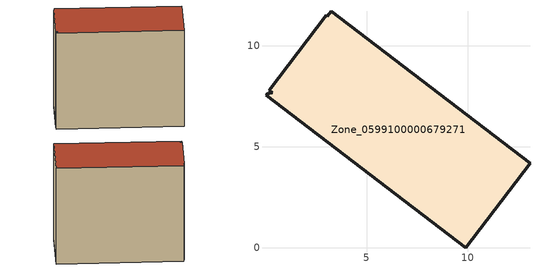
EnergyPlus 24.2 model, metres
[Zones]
Zone_0599100000679271
 floor ground (C_G): 3.26,11.71 13.09,4.19 9.91,0 0.02,7.56 0.08,7.64 0.33,7.68 0.17,7.8 2.99,11.51 3.05,11.46 z0
 wall outside (C_F): 13.09,4.19 3.26,11.71 3.05,11.46 2.99,11.51 0.17,7.8 0.33,7.68 0.08,7.64 0.02,7.56 9.91,0 13.09,4.19 z0:10.42
 roof outside (C_R): 0.17,7.8 0.33,7.68 0.08,7.64 0.02,7.56 9.91,0 13.09,4.19 3.26,11.71 3.05,11.46 2.99,11.51 z10.42
[BUILDING]
Pand.0599100000679271: North Axis=0; Terrain=City; Loads Convergence Tolerance Value=0.04; Temperature Convergence Tolerance Value=0.4; Solar Distribution=FullExterior; Maximum Number of Warmup Days=25; Minimum Number of Warmup Days=1
[Site:Location]
Rotterdam.The.Hague.AP_ZH_NLD Design_Conditions: Latitude=51.96; Longitude=4.45; Time Zone=1; Elevation=-4.5
[SITE:GROUNDTEMPERATURE:BUILDINGSURFACE]
18, 18, 18, 18, 18, 18, 18, 18, 18, 18, 18, 18
[MATERIAL] Thermal Absorptance=0.9; Solar Absorptance=0.7; Visible Absorptance=0.7
Name | Roughness | Thickness | Conductivity | Density | Specific Heat
G.TI.1946 | MediumSmooth | 0.15 | 1 | 540 | 1210
F.TI.1946 | Rough | 0.3 | 0.857143 | 1920 | 840
R.TI.1946 | MediumRough | 0.2 | 0.1 | 1500 | 1000
[CONSTRUCTION]
C_G: G.TI.1946
C_F: F.TI.1946
C_R: R.TI.1946
[ZONE]
Zone_0599100000679271: Type=1; Multiplier=1; Ceiling Height=Autocalculate; Volume=Autocalculate; Floor Area=autocalculate; Part of Total Floor Area=Yes
[ZONEINFILTRATION:DESIGNFLOWRATE]
Infil_Zone_0599100000679271: Zone or ZoneList or Space or SpaceList=Zone_0599100000679271; Schedule=AlwaysOn; Design Flow Rate Calculation Method=Flow/Area; Flow Rate per Floor Area=0.003; Constant Term Coefficient=1; Temperature Term Coefficient=0; Velocity Term Coefficient=0; Velocity Squared Term Coefficient=0
[HVACTEMPLATE:ZONE:IDEALLOADSAIRSYSTEM]
Zone_0599100000679271: Maximum Heating Supply Air Temperature=50; Minimum Cooling Supply Air Temperature=13; Maximum Heating Supply Air Humidity Ratio=0.0156; Minimum Cooling Supply Air Humidity Ratio=0.0077; Heating Limit=NoLimit; Cooling Limit=NoLimit; Dehumidification Control Type=ConstantSensibleHeatRatio; Cooling Sensible Heat Ratio=0.7; Dehumidification Setpoint=60; Humidification Control Type=None; Humidification Setpoint=30; Outdoor Air Method=None; Outdoor Air Flow Rate per Person=0.00944; Outdoor Air Flow Rate per Zone Floor Area=0; Outdoor Air Flow Rate per Zone=0; Demand Controlled Ventilation Type=None; Outdoor Air Economizer Type=NoEconomizer; Heat Recovery Type=None; Sensible Heat Recovery Effectiveness=0.7; Latent Heat Recovery Effectiveness=0.65
[ZONECONTROL:THERMOSTAT]
ThermostatControl_Zone_0599100000679271: Zone or ZoneList=Zone_0599100000679271; Control Type Schedule=DualSetpointControlType; Control 1=Thermostat_Zone_0599100000679271; Temperature Difference Between Cutout And Setpoint=0
[THERMOSTATSETPOINT:DUALSETPOINT]
Thermostat_Zone_0599100000679271: Heating Setpoint Temperature Schedule=HeatingSetpoint_Zone_0599100000679271; Cooling Setpoint Temperature Schedule=CoolingSetpoint_Zone_0599100000679271
[SCHEDULE:COMPACT]
HeatingSetpoint_Zone_0599100000679271: Through: 12/31, For: AllDays, Until: 24:00, 21
CoolingSetpoint_Zone_0599100000679271: Through: 12/31, For: AllDays, Until: 24:00, 24
DualSetpointControlType: Through: 12/31, For: AllDays, Until: 24:00, 4
AlwaysOn: Through: 12/31, For: AllDays, Until: 24:00, 1
